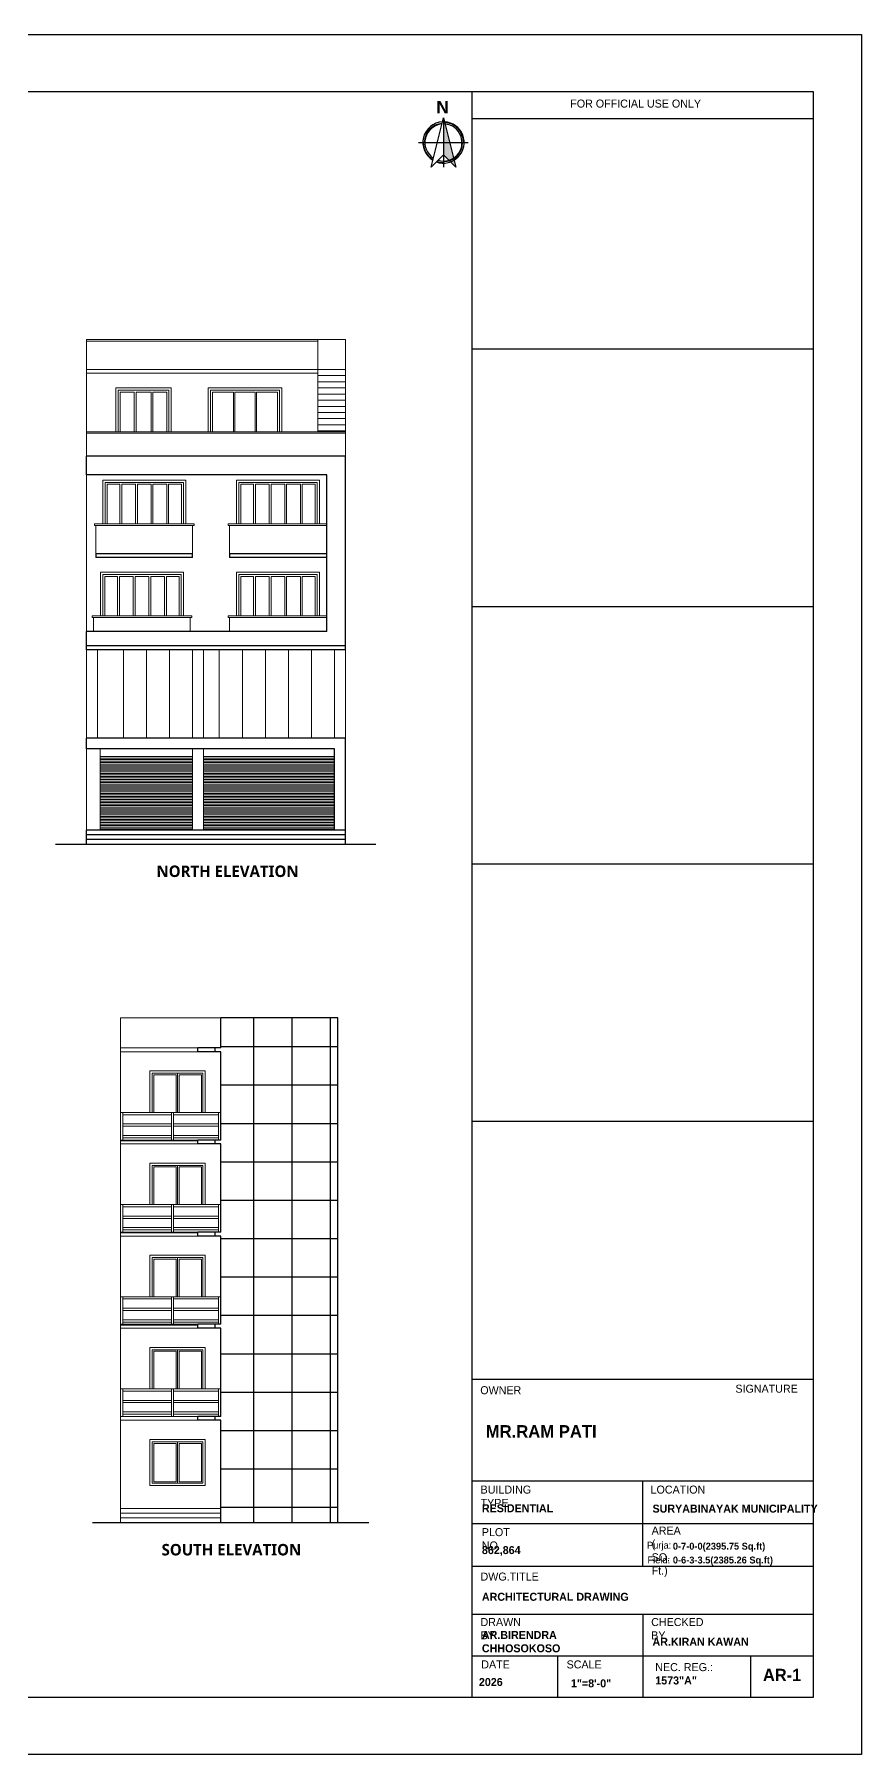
# Model space of a CAD drawing. Header units: inches. Extents: x -71 to 2682309, y -3332 to 801571.
# Drawn here: x 2672164 to 2673242, y 792228 to 794468 of the extents above; entities that cross this region are included whole.
import ezdxf

# ---------------------------------------------------------------- set-up
doc = ezdxf.new("R2010")
doc.units = ezdxf.units.IN
doc.header["$MEASUREMENT"] = 0
doc.layers.add('ASHADE', color=253, linetype='Continuous')
doc.layers.add('Hatch 01_UC', color=7, linetype='Continuous')
for name, color, linetype, lineweight in [('BORDER', 5, 'Continuous', 60), ('DOOR-WIN RA', 3, 'Continuous', 20), ('ELE1 RA', 1, 'Continuous', 30), ('ELE2 RA', 130, 'Continuous', 20), ('Hatch', 254, 'Continuous', 9), ('stair EA', 132, 'Continuous', 5), ('Text', 7, 'Continuous', 20)]:
    doc.layers.add(name, color=color, linetype=linetype, lineweight=lineweight)
doc.styles.add('ARIAL', font='GOTHIC.TTF')
doc.styles.add('m4', font='', dxfattribs={"height": 9})
doc.styles.add('SANSSERIFBOLD', font='SASB____.pfb', dxfattribs={"height": 0.3})
doc.styles.get("Standard").update_dxf_attribs({"font": 'arial.ttf'})
doc.styles.get('m4').set_extended_font_data('Revel Light')

msp = doc.modelspace()

# ---------------------------------------------------------------- hatches: boundary and pattern name
at = {"layer": 'Hatch 01_UC'}
h = msp.add_hatch(dxfattribs=at)
h.set_pattern_fill('ANSI37', color=256, scale=400, angle=45)
h.paths.add_polyline_path([(2672559.5, 793187.3), (2672407.2, 793187.3), (2672407.2, 793148.3), (2672377.2, 793148.3), (2672377.2, 793143.3), (2672407.2, 793143.3), (2672407.2, 793028.3), (2672377.2, 793028.3), (2672377.2, 793023.3), (2672407.2, 793023.3), (2672407.2, 792908.3), (2672377.2, 792908.3), (2672377.2, 792903.3), (2672407.2, 792903.3), (2672407.2, 792788.3), (2672377.2, 792788.3), (2672377.2, 792783.3), (2672407.2, 792783.3), (2672407.2, 792668.3), (2672377.2, 792668.3), (2672377.2, 792663.3), (2672407.2, 792663.3), (2672407.2, 792529.9), (2672559.5, 792529.9)])

# ---------------------------------------------------------------- linework, layer by layer
for p, q in [((2672681, 794295.1), (2672697.2, 794359.7)), ((2672697.2, 794359.7), (2672697.1, 794295.1)), ((2672697.2, 794359.7), (2672713.3, 794295.1)), ((2672664.9, 794327.4), (2672729.4, 794327.4)), ((2672697.2, 794311.3), (2672681, 794295.1)), ((2672713.3, 794295.1), (2672697.2, 794311.3))]:
    msp.add_line(p, q)
for radius, start, end in [(26.9, 92.8319, 238.9911), (24.9, 94.2506, 179.9477), (24.2, 94.779, 237.044), (26.9, 250.0518, 87.0636), (24.2, 253.0732, 85.1164), (26.2, 359.9477, 89.9477), (26.2, 179.9477, 238.5436), (24.9, 269.9477, 359.9477), (26.2, 250.7421, 269.9477)]:
    msp.add_arc((2672697.2, 794327.4), radius, start, end)
msp.add_solid([(2672697.2, 794359.7), (2672713.3, 794295.1), (2672697.2, 794311.3)])
at = {"layer": 'BORDER', "lineweight": 30}
for p, q in [((2672734.5, 792302.7), (2672734.5, 794393.4)), ((2673179, 792302.7), (2673179, 794393.4)), ((2672734.5, 794358.8), (2673179, 794358.8)), ((2673179, 794058.1), (2672734.5, 794058.1)), ((2673179, 793722.9), (2672734.5, 793722.9)), ((2673179, 793387.6), (2672734.5, 793387.6)), ((2673179, 793052.4), (2672734.5, 793052.4)), ((2672734.5, 792717.1), (2673179, 792717.1)), ((2672734.5, 792584.4), (2673179, 792584.4)), ((2672956.8, 792473.3), (2672956.8, 792584.4)), ((2672734.5, 792528.8), (2673179, 792528.8)), ((2672734.5, 792473.3), (2673179, 792473.3)), ((2672734.5, 792410.7), (2673179, 792410.7)), ((2672956.8, 792410.7), (2672956.8, 792302.7)), ((2672734.5, 792356.7), (2673179, 792356.7)), ((2672845.6, 792356.7), (2672845.6, 792302.7)), ((2673097.2, 792356.7), (2673097.2, 792302.7))]:
    msp.add_line(p, q, dxfattribs=at)
msp.add_lwpolyline([(2673179, 794393.4), (2671642.9, 794393.4), (2670202.4, 794393.4), (2670202.4, 793345), (2670202.4, 792302.7), (2671642.9, 792302.7), (2673179, 792302.7)], dxfattribs=at)
at = {"layer": 'Defpoints'}
msp.add_lwpolyline([(2670073.9, 794468.2), (2673241.9, 794468.2), (2673241.9, 792228), (2670073.9, 792228)], close=True, dxfattribs=at)
at = {"layer": 'DOOR-WIN RA'}
for p, q in [((2672339.6, 794004.8), (2672273.6, 794004.8)), ((2672273.6, 794004.8), (2672273.6, 793950.8)), ((2672339.6, 793950.8), (2672339.6, 794004.8)), ((2672483.7, 794004.8), (2672393.8, 794004.8)), ((2672393.8, 794004.8), (2672393.8, 793950.8)), ((2672483.7, 793950.8), (2672483.7, 794004.8)), ((2672294.3, 794002.3), (2672276.1, 794002.3)), ((2672276.1, 794002.3), (2672276.1, 793950.8)), ((2672294.3, 794002.3), (2672294.3, 793950.8)), ((2672316.3, 794002.3), (2672296.8, 794002.3)), ((2672296.8, 794002.3), (2672296.8, 793950.8)), ((2672316.3, 794002.3), (2672316.3, 793950.8)), ((2672337.1, 794002.3), (2672318.8, 794002.3)), ((2672318.8, 794002.3), (2672318.8, 793950.8)), ((2672337.1, 793950.8), (2672337.1, 794002.3)), ((2672396.3, 794002.3), (2672396.3, 793950.8)), ((2672423.6, 794002.3), (2672396.3, 794002.3)), ((2672423.6, 794002.3), (2672423.6, 793950.8)), ((2672425.6, 794002.3), (2672425.6, 793950.8)), ((2672451.9, 794002.3), (2672425.6, 794002.3)), ((2672451.9, 794002.3), (2672451.9, 793950.8)), ((2672481.2, 794002.3), (2672453.9, 794002.3)), ((2672453.9, 794002.3), (2672453.9, 793950.8)), ((2672481.2, 793950.8), (2672481.2, 794002.3)), ((2672358.5, 793884.8), (2672256.5, 793884.8)), ((2672256.5, 793884.8), (2672256.5, 793830.8)), ((2672275.6, 793882.3), (2672259, 793882.3)), ((2672259, 793882.3), (2672259, 793830.8)), ((2672275.6, 793882.3), (2672275.6, 793830.8)), ((2672296, 793882.3), (2672278.1, 793882.3)), ((2672278.1, 793882.3), (2672278.1, 793830.8)), ((2672296, 793882.3), (2672296, 793830.8)), ((2672316.4, 793882.3), (2672298.5, 793882.3)), ((2672298.5, 793882.3), (2672298.5, 793830.8)), ((2672316.4, 793882.3), (2672316.4, 793830.8)), ((2672336.8, 793882.3), (2672318.9, 793882.3)), ((2672318.9, 793882.3), (2672318.9, 793830.8)), ((2672336.8, 793882.3), (2672336.8, 793830.8)), ((2672356, 793882.3), (2672339.3, 793882.3)), ((2672339.3, 793882.3), (2672339.3, 793830.8)), ((2672356, 793830.8), (2672356, 793882.3)), ((2672358.5, 793830.8), (2672358.5, 793884.8)), ((2672532.6, 793884.8), (2672430.6, 793884.8)), ((2672430.6, 793884.8), (2672430.6, 793830.8)), ((2672449.7, 793882.3), (2672433.1, 793882.3)), ((2672433.1, 793882.3), (2672433.1, 793830.8)), ((2672449.7, 793882.3), (2672449.7, 793830.8)), ((2672470.1, 793882.3), (2672452.2, 793882.3)), ((2672452.2, 793882.3), (2672452.2, 793830.8)), ((2672470.1, 793882.3), (2672470.1, 793830.8)), ((2672490.5, 793882.3), (2672472.6, 793882.3)), ((2672472.6, 793882.3), (2672472.6, 793830.8)), ((2672490.5, 793882.3), (2672490.5, 793830.8)), ((2672510.9, 793882.3), (2672493, 793882.3)), ((2672493, 793882.3), (2672493, 793830.8)), ((2672510.9, 793882.3), (2672510.9, 793830.8)), ((2672530.1, 793882.3), (2672513.4, 793882.3)), ((2672513.4, 793882.3), (2672513.4, 793830.8)), ((2672530.1, 793830.8), (2672530.1, 793882.3)), ((2672532.6, 793830.8), (2672532.6, 793884.8)), ((2672355.5, 793764.8), (2672253.5, 793764.8)), ((2672253.5, 793764.8), (2672253.5, 793710.8)), ((2672272.6, 793762.3), (2672256, 793762.3)), ((2672256, 793762.3), (2672256, 793710.8)), ((2672272.6, 793762.3), (2672272.6, 793710.8)), ((2672293, 793762.3), (2672275.1, 793762.3)), ((2672275.1, 793762.3), (2672275.1, 793710.8)), ((2672293, 793762.3), (2672293, 793710.8)), ((2672313.4, 793762.3), (2672295.5, 793762.3)), ((2672295.5, 793762.3), (2672295.5, 793710.8)), ((2672313.4, 793762.3), (2672313.4, 793710.8)), ((2672333.8, 793762.3), (2672315.9, 793762.3)), ((2672315.9, 793762.3), (2672315.9, 793710.8)), ((2672333.8, 793762.3), (2672333.8, 793710.8)), ((2672353, 793762.3), (2672336.3, 793762.3)), ((2672336.3, 793762.3), (2672336.3, 793710.8)), ((2672353, 793710.8), (2672353, 793762.3)), ((2672355.5, 793710.8), (2672355.5, 793764.8)), ((2672532.6, 793764.8), (2672430.6, 793764.8)), ((2672430.6, 793764.8), (2672430.6, 793710.8)), ((2672449.7, 793762.3), (2672433.1, 793762.3)), ((2672433.1, 793762.3), (2672433.1, 793710.8)), ((2672449.7, 793762.3), (2672449.7, 793710.8)), ((2672470.1, 793762.3), (2672452.2, 793762.3)), ((2672452.2, 793762.3), (2672452.2, 793710.8)), ((2672470.1, 793762.3), (2672470.1, 793710.8)), ((2672490.5, 793762.3), (2672472.6, 793762.3)), ((2672472.6, 793762.3), (2672472.6, 793710.8)), ((2672490.5, 793762.3), (2672490.5, 793710.8)), ((2672510.9, 793762.3), (2672493, 793762.3)), ((2672493, 793762.3), (2672493, 793710.8)), ((2672510.9, 793762.3), (2672510.9, 793710.8)), ((2672530.1, 793762.3), (2672513.4, 793762.3)), ((2672513.4, 793762.3), (2672513.4, 793710.8)), ((2672530.1, 793710.8), (2672530.1, 793762.3)), ((2672532.6, 793710.8), (2672532.6, 793764.8)), ((2672280.5, 793551.8), (2672280.5, 793666.8)), ((2672310.5, 793551.8), (2672310.5, 793666.8)), ((2672340.5, 793551.8), (2672340.5, 793666.8)), ((2672405.3, 793551.8), (2672405.3, 793666.8)), ((2672435.3, 793551.8), (2672435.3, 793666.8)), ((2672465.3, 793551.8), (2672465.3, 793666.8)), ((2672495.3, 793551.8), (2672495.3, 793666.8)), ((2672525.3, 793551.8), (2672525.3, 793666.8)), ((2672348.9, 793113.3), (2672348.9, 793064.3)), ((2672350.9, 793115.3), (2672350.9, 793064.3)), ((2672352.9, 793113.3), (2672352.9, 793064.3)), ((2672406.9, 793067.3), (2672406.9, 793112.8)), ((2672348.9, 792993.3), (2672348.9, 792944.3)), ((2672350.9, 792995.3), (2672350.9, 792944.3)), ((2672352.9, 792993.3), (2672352.9, 792944.3)), ((2672348.9, 792873.3), (2672348.9, 792824.3)), ((2672350.9, 792875.3), (2672350.9, 792824.3)), ((2672352.9, 792873.3), (2672352.9, 792824.3)), ((2672406.9, 792827.3), (2672406.9, 792872.8)), ((2672348.9, 792753.3), (2672348.9, 792704.3)), ((2672350.9, 792755.3), (2672350.9, 792704.3)), ((2672352.9, 792753.3), (2672352.9, 792704.3)), ((2672406.9, 792707.3), (2672406.9, 792752.8)), ((2672406.9, 792553.8), (2672406.9, 792638.8)), ((2672348.9, 792633.3), (2672348.9, 792583.3)), ((2672350.9, 792635.3), (2672350.9, 792581.3)), ((2672352.9, 792633.3), (2672352.9, 792583.3))]:
    msp.add_line(p, q, dxfattribs=at)
for points in [[(2672342.6, 793950.8), (2672342.6, 794007.8), (2672270.6, 794007.8), (2672270.6, 793950.8)], [(2672486.7, 793950.8), (2672486.7, 794007.8), (2672390.8, 794007.8), (2672390.8, 793950.8)], [(2672361.5, 793830.8), (2672361.5, 793887.8), (2672253.5, 793887.8), (2672253.5, 793830.8)], [(2672535.6, 793830.8), (2672535.6, 793887.8), (2672427.6, 793887.8), (2672427.6, 793830.8)], [(2672358.5, 793710.8), (2672358.5, 793767.8), (2672250.5, 793767.8), (2672250.5, 793710.8)], [(2672535.6, 793710.8), (2672535.6, 793767.8), (2672427.6, 793767.8), (2672427.6, 793710.8)], [(2672314.9, 793064.3), (2672314.9, 793118.3), (2672386.9, 793118.3), (2672386.9, 793064.3)], [(2672317.9, 793064.3), (2672317.9, 793115.3), (2672383.9, 793115.3), (2672383.9, 793064.3)], [(2672319.9, 793064.3), (2672319.9, 793113.3), (2672348.9, 793113.3)], [(2672352.9, 793113.3), (2672381.9, 793113.3), (2672381.9, 793064.3)], [(2672314.9, 792944.3), (2672314.9, 792998.3), (2672386.9, 792998.3), (2672386.9, 792944.3)], [(2672317.9, 792944.3), (2672317.9, 792995.3), (2672383.9, 792995.3), (2672383.9, 792944.3)], [(2672319.9, 792944.3), (2672319.9, 792993.3), (2672348.9, 792993.3)], [(2672352.9, 792993.3), (2672381.9, 792993.3), (2672381.9, 792944.3)], [(2672314.9, 792824.3), (2672314.9, 792878.3), (2672386.9, 792878.3), (2672386.9, 792824.3)], [(2672317.9, 792824.3), (2672317.9, 792875.3), (2672383.9, 792875.3), (2672383.9, 792824.3)], [(2672319.9, 792824.3), (2672319.9, 792873.3), (2672348.9, 792873.3)], [(2672352.9, 792873.3), (2672381.9, 792873.3), (2672381.9, 792824.3)], [(2672314.9, 792704.3), (2672314.9, 792758.3), (2672386.9, 792758.3), (2672386.9, 792704.3)], [(2672317.9, 792704.3), (2672317.9, 792755.3), (2672383.9, 792755.3), (2672383.9, 792704.3)], [(2672319.9, 792704.3), (2672319.9, 792753.3), (2672348.9, 792753.3)], [(2672352.9, 792753.3), (2672381.9, 792753.3), (2672381.9, 792704.3)], [(2672348.9, 792583.3), (2672319.9, 792583.3), (2672319.9, 792633.3), (2672348.9, 792633.3)], [(2672352.9, 792633.3), (2672381.9, 792633.3), (2672381.9, 792583.3), (2672352.9, 792583.3)]]:
    msp.add_lwpolyline(points, dxfattribs=at)
for points in [[(2672314.9, 792638.3), (2672386.9, 792638.3), (2672386.9, 792578.3), (2672314.9, 792578.3)], [(2672317.9, 792635.3), (2672383.9, 792635.3), (2672383.9, 792581.3), (2672317.9, 792581.3)]]:
    msp.add_lwpolyline(points, close=True, dxfattribs=at)
at = {"layer": 'ELE1 RA'}
for p, q in [((2672232.4, 793894.8), (2672232.4, 793918.8)), ((2672569.5, 793918.8), (2672232.4, 793918.8)), ((2672569.5, 793690.8), (2672569.5, 793918.8)), ((2672545.5, 793894.8), (2672232.4, 793894.8)), ((2672545.5, 793690.8), (2672545.5, 793894.8)), ((2672370.5, 793791.8), (2672244.5, 793791.8)), ((2672244.5, 793791.8), (2672244.5, 793786.8)), ((2672370.5, 793786.8), (2672244.5, 793786.8)), ((2672370.5, 793786.8), (2672370.5, 793791.8)), ((2672545.5, 793791.8), (2672418.6, 793791.8)), ((2672545.5, 793786.8), (2672418.6, 793786.8)), ((2672232.4, 793666.8), (2672232.4, 793690.8)), ((2672545.5, 793690.8), (2672232.4, 793690.8)), ((2672569.5, 793666.8), (2672569.5, 793690.8)), ((2672569.5, 793671.8), (2672232.4, 793671.8)), ((2672569.5, 793666.8), (2672232.4, 793666.8)), ((2672232.4, 793537.8), (2672232.4, 793551.8)), ((2672569.5, 793551.8), (2672232.4, 793551.8)), ((2672555.5, 793537.8), (2672232.4, 793537.8)), ((2672555.5, 793431.8), (2672555.5, 793537.8)), ((2672569.5, 793413.4), (2672569.5, 793551.8)), ((2672232.4, 793413.4), (2672232.4, 793431.8)), ((2672569.5, 793431.8), (2672232.4, 793431.8)), ((2672569.5, 793425.8), (2672232.4, 793425.8)), ((2672609.3, 793413.4), (2672191.8, 793413.4)), ((2672569.5, 793419.8), (2672232.4, 793419.8)), ((2672407.2, 793148.3), (2672407.2, 793187.3)), ((2672559.5, 793187.3), (2672407.2, 793187.3)), ((2672559.5, 792529.9), (2672559.5, 793187.3)), ((2672407.2, 793148.3), (2672377.2, 793148.3)), ((2672377.2, 793143.3), (2672377.2, 793148.3)), ((2672407.2, 793143.3), (2672377.2, 793143.3)), ((2672407.2, 793028.3), (2672407.2, 793143.3)), ((2672407.2, 793028.3), (2672377.2, 793028.3)), ((2672377.2, 793023.3), (2672377.2, 793028.3)), ((2672407.2, 793023.3), (2672377.2, 793023.3)), ((2672407.2, 792908.3), (2672407.2, 793023.3)), ((2672407.2, 792908.3), (2672377.2, 792908.3)), ((2672377.2, 792903.3), (2672377.2, 792908.3)), ((2672407.2, 792903.3), (2672377.2, 792903.3)), ((2672407.2, 792788.3), (2672407.2, 792903.3)), ((2672407.2, 792788.3), (2672377.2, 792788.3)), ((2672377.2, 792783.3), (2672377.2, 792788.3)), ((2672407.2, 792783.3), (2672377.2, 792783.3)), ((2672407.2, 792668.3), (2672407.2, 792783.3)), ((2672407.2, 792668.3), (2672377.2, 792668.3)), ((2672377.2, 792663.3), (2672377.2, 792668.3)), ((2672407.2, 792663.3), (2672377.2, 792663.3)), ((2672407.2, 792529.9), (2672407.2, 792663.3)), ((2672600.1, 792529.9), (2672240, 792529.9))]:
    msp.add_line(p, q, dxfattribs=at)
msp.add_lwpolyline([(2672418.6, 793791.8), (2672418.6, 793786.8)], dxfattribs=at)
at = {"layer": 'ELE2 RA'}
for p, q in [((2672232.4, 793950.8), (2672232.4, 794070.8)), ((2672569.5, 794070.8), (2672232.4, 794070.8)), ((2672533.5, 794068.8), (2672232.4, 794068.8)), ((2672533.5, 793950.8), (2672533.5, 794070.8)), ((2672569.5, 793950.8), (2672569.5, 794070.8)), ((2672533.5, 794031.8), (2672232.4, 794031.8)), ((2672533.5, 794026.8), (2672232.4, 794026.8)), ((2672533.5, 794031.8), (2672569.5, 794031.8)), ((2672533.5, 794023.8), (2672569.5, 794023.8)), ((2672533.5, 794015.8), (2672569.5, 794015.8)), ((2672533.5, 794007.8), (2672569.5, 794007.8)), ((2672533.5, 793999.8), (2672569.5, 793999.8)), ((2672533.5, 793991.8), (2672569.5, 793991.8)), ((2672533.5, 793983.8), (2672569.5, 793983.8)), ((2672533.5, 793975.8), (2672569.5, 793975.8)), ((2672533.5, 793967.8), (2672569.5, 793967.8)), ((2672533.5, 793959.8), (2672569.5, 793959.8)), ((2672232.4, 793918.8), (2672232.4, 793950.8)), ((2672569.5, 793950.8), (2672232.4, 793950.8)), ((2672569.5, 793948.8), (2672232.4, 793948.8)), ((2672533.5, 793951.8), (2672569.5, 793951.8)), ((2672569.5, 793950.8), (2672569.5, 793918.8)), ((2672232.4, 793690.8), (2672232.4, 793894.8)), ((2672372.5, 793830.8), (2672242.5, 793830.8)), ((2672242.5, 793830.8), (2672242.5, 793828.8)), ((2672372.5, 793828.8), (2672242.5, 793828.8)), ((2672244.5, 793828.8), (2672244.5, 793791.8)), ((2672370.5, 793791.8), (2672370.5, 793828.8)), ((2672372.5, 793828.8), (2672372.5, 793830.8)), ((2672545.5, 793830.8), (2672416.6, 793830.8)), ((2672545.5, 793828.8), (2672416.6, 793828.8)), ((2672369.5, 793710.8), (2672239.5, 793710.8)), ((2672239.5, 793710.8), (2672239.5, 793708.8)), ((2672369.5, 793708.8), (2672239.5, 793708.8)), ((2672241.5, 793708.8), (2672241.5, 793690.8)), ((2672367.5, 793690.8), (2672367.5, 793708.8)), ((2672369.5, 793708.8), (2672369.5, 793710.8)), ((2672545.5, 793710.8), (2672416.6, 793710.8)), ((2672545.5, 793708.8), (2672416.6, 793708.8)), ((2672232.4, 793551.8), (2672232.4, 793666.8)), ((2672246.4, 793551.8), (2672246.4, 793666.8)), ((2672370.5, 793551.8), (2672370.5, 793666.8)), ((2672384.5, 793551.8), (2672384.5, 793666.8)), ((2672555.3, 793551.8), (2672555.3, 793666.8)), ((2672569.5, 793551.8), (2672569.5, 793666.8)), ((2672232.4, 793431.8), (2672232.4, 793546.8)), ((2672250.1, 793537.8), (2672250.1, 793431.8)), ((2672370.5, 793537.8), (2672370.5, 793431.8)), ((2672384.5, 793537.8), (2672384.5, 793431.8)), ((2672276.7, 792529.9), (2672276.7, 793187.3)), ((2672407.2, 793187.3), (2672276.7, 793187.3)), ((2672377.2, 793148.3), (2672276.7, 793148.3)), ((2672377.2, 793143.3), (2672276.7, 793143.3)), ((2672377.2, 793028.3), (2672276.7, 793028.3)), ((2672377.2, 793027.3), (2672276.7, 793027.3)), ((2672377.2, 793023.3), (2672276.7, 793023.3)), ((2672377.2, 792908.3), (2672276.7, 792908.3)), ((2672377.2, 792907.3), (2672276.7, 792907.3)), ((2672377.2, 792903.3), (2672276.7, 792903.3)), ((2672377.2, 792788.3), (2672276.7, 792788.3)), ((2672377.2, 792787.3), (2672276.7, 792787.3)), ((2672377.2, 792783.3), (2672276.7, 792783.3)), ((2672377.2, 792668.3), (2672276.7, 792668.3)), ((2672377.2, 792663.3), (2672276.7, 792663.3)), ((2672407.2, 792548.3), (2672276.7, 792548.3)), ((2672407.2, 792542.3), (2672276.7, 792542.3)), ((2672407.2, 792536.3), (2672276.7, 792536.3))]:
    msp.add_line(p, q, dxfattribs=at)
for points in [[(2672416.6, 793830.8), (2672416.6, 793828.8)], [(2672418.6, 793828.8), (2672418.6, 793791.8)], [(2672416.6, 793710.8), (2672416.6, 793708.8)], [(2672418.6, 793708.8), (2672418.6, 793690.8)]]:
    msp.add_lwpolyline(points, dxfattribs=at)
at = {"layer": 'Hatch'}
for p, q in [((2672250.1, 793527.8), (2672370.5, 793527.8)), ((2672250.1, 793525.8), (2672370.5, 793525.8)), ((2672250.1, 793523.8), (2672370.5, 793523.8)), ((2672250.1, 793521.8), (2672370.5, 793521.8)), ((2672250.1, 793519.8), (2672370.5, 793519.8)), ((2672250.1, 793517.8), (2672370.5, 793517.8)), ((2672250.1, 793515.8), (2672370.5, 793515.8)), ((2672250.1, 793513.8), (2672370.5, 793513.8)), ((2672250.1, 793511.8), (2672370.5, 793511.8)), ((2672384.5, 793527.8), (2672555.5, 793527.8)), ((2672384.5, 793527.8), (2672555.5, 793527.8)), ((2672384.5, 793525.8), (2672555.5, 793525.8)), ((2672384.5, 793523.8), (2672555.5, 793523.8)), ((2672384.5, 793521.8), (2672555.5, 793521.8)), ((2672384.5, 793519.8), (2672555.5, 793519.8)), ((2672384.5, 793517.8), (2672555.5, 793517.8)), ((2672384.5, 793515.8), (2672555.5, 793515.8)), ((2672384.5, 793513.8), (2672555.5, 793513.8)), ((2672384.5, 793511.8), (2672555.5, 793511.8)), ((2672250.1, 793509.8), (2672370.5, 793509.8)), ((2672250.1, 793507.8), (2672370.5, 793507.8)), ((2672250.1, 793505.8), (2672370.5, 793505.8)), ((2672250.1, 793503.8), (2672370.5, 793503.8)), ((2672250.1, 793501.8), (2672370.5, 793501.8)), ((2672250.1, 793499.8), (2672370.5, 793499.8)), ((2672250.1, 793497.8), (2672370.5, 793497.8)), ((2672250.1, 793495.8), (2672370.5, 793495.8)), ((2672250.1, 793493.8), (2672370.5, 793493.8)), ((2672250.1, 793491.8), (2672370.5, 793491.8)), ((2672250.1, 793489.8), (2672370.5, 793489.8)), ((2672384.5, 793509.8), (2672555.5, 793509.8)), ((2672384.5, 793507.8), (2672555.5, 793507.8)), ((2672384.5, 793505.8), (2672555.5, 793505.8)), ((2672384.5, 793503.8), (2672555.5, 793503.8)), ((2672384.5, 793501.8), (2672555.5, 793501.8)), ((2672384.5, 793499.8), (2672555.5, 793499.8)), ((2672384.5, 793497.8), (2672555.5, 793497.8)), ((2672384.5, 793495.8), (2672555.5, 793495.8)), ((2672384.5, 793493.8), (2672555.5, 793493.8)), ((2672384.5, 793491.8), (2672555.5, 793491.8)), ((2672384.5, 793489.8), (2672555.5, 793489.8)), ((2672250.1, 793487.8), (2672370.5, 793487.8)), ((2672250.1, 793485.8), (2672370.5, 793485.8)), ((2672250.1, 793483.8), (2672370.5, 793483.8)), ((2672250.1, 793481.8), (2672370.5, 793481.8)), ((2672250.1, 793479.8), (2672370.5, 793479.8)), ((2672250.1, 793477.8), (2672370.5, 793477.8)), ((2672250.1, 793475.8), (2672370.5, 793475.8)), ((2672250.1, 793473.8), (2672370.5, 793473.8)), ((2672250.1, 793471.8), (2672370.5, 793471.8)), ((2672250.1, 793469.8), (2672370.5, 793469.8)), ((2672250.1, 793467.8), (2672370.5, 793467.8)), ((2672384.5, 793487.8), (2672555.5, 793487.8)), ((2672384.5, 793485.8), (2672555.5, 793485.8)), ((2672384.5, 793483.8), (2672555.5, 793483.8)), ((2672384.5, 793481.8), (2672555.5, 793481.8)), ((2672384.5, 793479.8), (2672555.5, 793479.8)), ((2672384.5, 793477.8), (2672555.5, 793477.8)), ((2672384.5, 793475.8), (2672555.5, 793475.8)), ((2672384.5, 793473.8), (2672555.5, 793473.8)), ((2672384.5, 793471.8), (2672555.5, 793471.8)), ((2672384.5, 793469.8), (2672555.5, 793469.8)), ((2672384.5, 793467.8), (2672555.5, 793467.8)), ((2672250.1, 793465.8), (2672370.5, 793465.8)), ((2672250.1, 793463.8), (2672370.5, 793463.8)), ((2672250.1, 793461.8), (2672370.5, 793461.8)), ((2672250.1, 793459.8), (2672370.5, 793459.8)), ((2672250.1, 793457.8), (2672370.5, 793457.8)), ((2672250.1, 793455.8), (2672370.5, 793455.8)), ((2672250.1, 793453.8), (2672370.5, 793453.8)), ((2672250.1, 793451.8), (2672370.5, 793451.8)), ((2672250.1, 793449.8), (2672370.5, 793449.8)), ((2672250.1, 793447.8), (2672370.5, 793447.8)), ((2672250.1, 793445.8), (2672370.5, 793445.8)), ((2672384.5, 793465.8), (2672555.5, 793465.8)), ((2672384.5, 793463.8), (2672555.5, 793463.8)), ((2672384.5, 793461.8), (2672555.5, 793461.8)), ((2672384.5, 793459.8), (2672555.5, 793459.8)), ((2672384.5, 793457.8), (2672555.5, 793457.8)), ((2672384.5, 793455.8), (2672555.5, 793455.8)), ((2672384.5, 793453.8), (2672555.5, 793453.8)), ((2672384.5, 793451.8), (2672555.5, 793451.8)), ((2672384.5, 793449.8), (2672555.5, 793449.8)), ((2672384.5, 793447.8), (2672555.5, 793447.8)), ((2672384.5, 793445.8), (2672555.5, 793445.8)), ((2672250.1, 793443.8), (2672370.5, 793443.8)), ((2672250.1, 793441.8), (2672370.5, 793441.8)), ((2672250.1, 793439.8), (2672370.5, 793439.8)), ((2672250.1, 793437.8), (2672370.5, 793437.8)), ((2672250.1, 793435.8), (2672370.5, 793435.8)), ((2672250.1, 793433.8), (2672370.5, 793433.8)), ((2672384.5, 793443.8), (2672555.5, 793443.8)), ((2672384.5, 793441.8), (2672555.5, 793441.8)), ((2672384.5, 793439.8), (2672555.5, 793439.8)), ((2672384.5, 793437.8), (2672555.5, 793437.8)), ((2672384.5, 793435.8), (2672555.5, 793435.8)), ((2672384.5, 793433.8), (2672555.5, 793433.8))]:
    msp.add_line(p, q, dxfattribs=at)
at = {"layer": 'stair EA'}
for p, q in [((2672276.7, 793064.3), (2672407.2, 793064.3)), ((2672276.7, 793064.3), (2672276.7, 793028.3)), ((2672279.7, 793064.3), (2672279.7, 793028.3)), ((2672342.8, 793064.3), (2672342.8, 793028.3)), ((2672345.8, 793064.3), (2672345.8, 793028.3)), ((2672404.2, 793064.3), (2672404.2, 793028.3)), ((2672407.2, 793064.3), (2672407.2, 793028.3)), ((2672279.7, 793061.3), (2672342.8, 793061.3)), ((2672279.7, 793049.3), (2672342.8, 793049.3)), ((2672279.7, 793046.3), (2672342.8, 793046.3)), ((2672345.8, 793061.3), (2672404.2, 793061.3)), ((2672345.8, 793049.3), (2672404.2, 793049.3)), ((2672345.8, 793046.3), (2672404.2, 793046.3)), ((2672279.7, 793034.3), (2672342.8, 793034.3)), ((2672279.7, 793031.3), (2672342.8, 793031.3)), ((2672345.8, 793034.3), (2672404.2, 793034.3)), ((2672345.8, 793031.3), (2672404.2, 793031.3)), ((2672276.7, 792944.3), (2672407.2, 792944.3)), ((2672276.7, 792944.3), (2672276.7, 792908.3)), ((2672279.7, 792944.3), (2672279.7, 792908.3)), ((2672279.7, 792941.3), (2672342.8, 792941.3)), ((2672279.7, 792929.3), (2672342.8, 792929.3)), ((2672342.8, 792944.3), (2672342.8, 792908.3)), ((2672345.8, 792944.3), (2672345.8, 792908.3)), ((2672345.8, 792941.3), (2672404.2, 792941.3)), ((2672345.8, 792929.3), (2672404.2, 792929.3)), ((2672404.2, 792944.3), (2672404.2, 792908.3)), ((2672407.2, 792944.3), (2672407.2, 792908.3)), ((2672279.7, 792926.3), (2672342.8, 792926.3)), ((2672279.7, 792914.3), (2672342.8, 792914.3)), ((2672279.7, 792911.3), (2672342.8, 792911.3)), ((2672345.8, 792926.3), (2672404.2, 792926.3)), ((2672345.8, 792914.3), (2672404.2, 792914.3)), ((2672345.8, 792911.3), (2672404.2, 792911.3)), ((2672276.7, 792824.3), (2672407.2, 792824.3)), ((2672276.7, 792824.3), (2672276.7, 792788.3)), ((2672279.7, 792824.3), (2672279.7, 792788.3)), ((2672279.7, 792821.3), (2672342.8, 792821.3)), ((2672342.8, 792824.3), (2672342.8, 792788.3)), ((2672345.8, 792824.3), (2672345.8, 792788.3)), ((2672345.8, 792821.3), (2672404.2, 792821.3)), ((2672404.2, 792824.3), (2672404.2, 792788.3)), ((2672407.2, 792824.3), (2672407.2, 792788.3)), ((2672279.7, 792809.3), (2672342.8, 792809.3)), ((2672279.7, 792806.3), (2672342.8, 792806.3)), ((2672345.8, 792809.3), (2672404.2, 792809.3)), ((2672345.8, 792806.3), (2672404.2, 792806.3)), ((2672279.7, 792794.3), (2672342.8, 792794.3)), ((2672279.7, 792791.3), (2672328.1, 792791.3)), ((2672328.1, 792791.3), (2672342.8, 792791.3)), ((2672345.8, 792794.3), (2672404.2, 792794.3)), ((2672345.8, 792791.3), (2672404.2, 792791.3)), ((2672276.7, 792704.3), (2672407.2, 792704.3)), ((2672276.7, 792704.3), (2672276.7, 792668.3)), ((2672279.7, 792704.3), (2672279.7, 792668.3)), ((2672279.7, 792701.3), (2672342.8, 792701.3)), ((2672279.7, 792689.3), (2672342.8, 792689.3)), ((2672279.7, 792686.3), (2672342.8, 792686.3)), ((2672342.8, 792704.3), (2672342.8, 792668.3)), ((2672345.8, 792704.3), (2672345.8, 792668.3)), ((2672345.8, 792701.3), (2672404.2, 792701.3)), ((2672345.8, 792689.3), (2672404.2, 792689.3)), ((2672345.8, 792686.3), (2672404.2, 792686.3)), ((2672404.2, 792704.3), (2672404.2, 792668.3)), ((2672407.2, 792704.3), (2672407.2, 792668.3)), ((2672279.7, 792674.3), (2672342.8, 792674.3)), ((2672279.7, 792671.3), (2672342.8, 792671.3)), ((2672345.8, 792674.3), (2672404.2, 792674.3)), ((2672345.8, 792671.3), (2672404.2, 792671.3))]:
    msp.add_line(p, q, dxfattribs=at)

# ---------------------------------------------------------------- texts
at = {"style": 'SANSSERIFBOLD', "width": 1}
msp.add_text('N', height=16.2, dxfattribs=at).set_placement((2672687.9, 794365.4))
at = {"layer": 'ASHADE', "style": 'ARIAL'}
msp.add_text('FOR OFFICIAL USE ONLY', height=10.419, dxfattribs=at).set_placement((2672862.4, 794372.9))
at = {"layer": 'ASHADE', "char_height": 10.419, "attachment_point": 1, "style": 'ARIAL'}
for s, insert, width in [('{\\fCentury Gothic|b0|i0|c0|p34;\\W1;OWNER}', (2672745.2, 792707.7), 0.997), ('{\\fCentury Gothic|b0|i0|c0|p34;\\W1;SIGNATURE}', (2673077.5, 792709.7), 0.997), ('{\\fCentury Gothic|b0|i0|c0|p34;\\W1;BUILDING TYPE}', (2672745.6, 792578.3), 0.997), ('{\\fCentury Gothic|b0|i0|c0|p34;\\W1;LOCATION}', (2672967, 792578.3), 0.997), ('{\\fCentury Gothic|b0|i0|c0|p34;\\W1;PLOT NO}', (2672747.2, 792522.9), 0.997), ('{\\fCentury Gothic|b0|i0|c0|p34;\\W1;AREA ( SQ. Ft.) }', (2672968.4, 792524.9), 0.997), ('{\\fCentury Gothic|b0|i0|c0|p34;\\W1;DWG.TITLE}', (2672745.5, 792465), 0.997), ('{\\fCentury Gothic|b0|i0|c0|p34;\\W1;DRAWN BY}', (2672745.5, 792405.8), 0.997), ('{\\fCentury Gothic|b0|i0|c0|p34;\\W1;CHECKED BY}', (2672967.8, 792405.8), 0.997), ('{\\fCentury Gothic|b0|i0|c0|p34;\\W1;DATE}', (2672746.5, 792350.6), 0.997), ('{\\fCentury Gothic|b0|i0|c0|p34;SCALE}', (2672857.6, 792350.6), 73.397), ('{\\fCentury Gothic|b0|i0|c0|p34;NEC. REG.:\\P\\fStylus BT|b1|i0|c0|p34;1573"A"}', (2672973.1, 792347.1), 119.942)]:
    msp.add_mtext(s, dxfattribs=dict(at, insert=insert, width=width))
at = {"layer": 'Text', "char_height": 15, "width": 252.385, "attachment_point": 5}
for s, insert in [('{\\fTrebuchet MS|b1|i0|c0|p34;NORTH ELEVATION}', (2672416, 793378.2)), ('{\\fTrebuchet MS|b1|i0|c0|p34;SOUTH ELEVATION}', (2672421, 792494.7))]:
    msp.add_mtext(s, dxfattribs=dict(at, insert=insert))
at = {"layer": 'Text', "attachment_point": 4}
for s, insert, char_height, width, style in [('{\\fStylus BT|b1|i0|c0|p34;\\H1.4x;MR.RAM PATI }', (2672752.3, 792648.9), 11.577, 321.934, 'm4'), ('{\\fStylus BT|b1|i0|c0|p34;RESIDENTIAL\\fCentury Gothic|b1|i0|c0|p34;\\H0.8x; }', (2672747.3, 792548.7), 10.419, 186.532, 'ARIAL'), ('{\\fStylus BT|b1|i0|c0|p34;SURYABINAYAK MUNICIPALITY}', (2672969.5, 792548.2), 10.419, 260.901, 'ARIAL'), ('{\\fCentury Gothic|b0|i0|c0|p34;\\W1;Purja:}', (2672962.4, 792499.3), 9, 186.532, 'ARIAL'), ('{\\fStylus BT|b1|i0|c0|p34;0-7-0-0(2395.75 Sq.ft)}', (2672996, 792498), 9, 186.532, 'ARIAL'), ('{\\fStylus BT|b1|i0|c0|p34;862,864}', (2672747.3, 792493.1), 10.419, 186.532, 'ARIAL'), ('{\\fCentury Gothic|b0|i0|c0|p34;\\W1;Field:}', (2672963, 792481.4), 9, 186.532, 'ARIAL'), ('{\\fStylus BT|b1|i0|c0|p34;0-6-3-3.5(2385.26 Sq.ft)}', (2672996, 792480), 9, 186.532, 'ARIAL'), ('{\\fStylus BT|b1|i0|c0|p34;ARCHITECTURAL DRAWING}', (2672747.3, 792433.4), 10.419, 431.787, 'ARIAL'), ('\\A1;{\\fStylus BT|b1|i0|c0|p34;AR.BIRENDRA CHHOSOKOSO}', (2672747.3, 792375), 10.419, 186.532, 'ARIAL'), ('\\A1;{\\fStylus BT|b1|i0|c0|p34;AR.KIRAN KAWAN}', (2672969.5, 792375), 10.419, 186.532, 'ARIAL'), ('{\\fStylus BT|b1|i0|c0|p34;2026}', (2672743.4, 792322.4), 10.419, 186.532, 'ARIAL'), ('{\\fStylus BT|b1|i0|c0|p34;1"=8\'-0"}', (2672863.2, 792320.7), 10.419, 186.532, 'ARIAL')]:
    msp.add_mtext(s, dxfattribs=dict(at, insert=insert, char_height=char_height, width=width, style=style))
at = {"layer": 'Text', "insert": (2673113.4, 792331.7), "char_height": 15.952, "attachment_point": 4, "style": 'ARIAL'}
msp.add_mtext('\\A1;\\pi-0.00207;{\\fStylus BT|b1|i0|c0|p34;AR-1}', dxfattribs=at)

doc.saveas('drawing.dxf')
